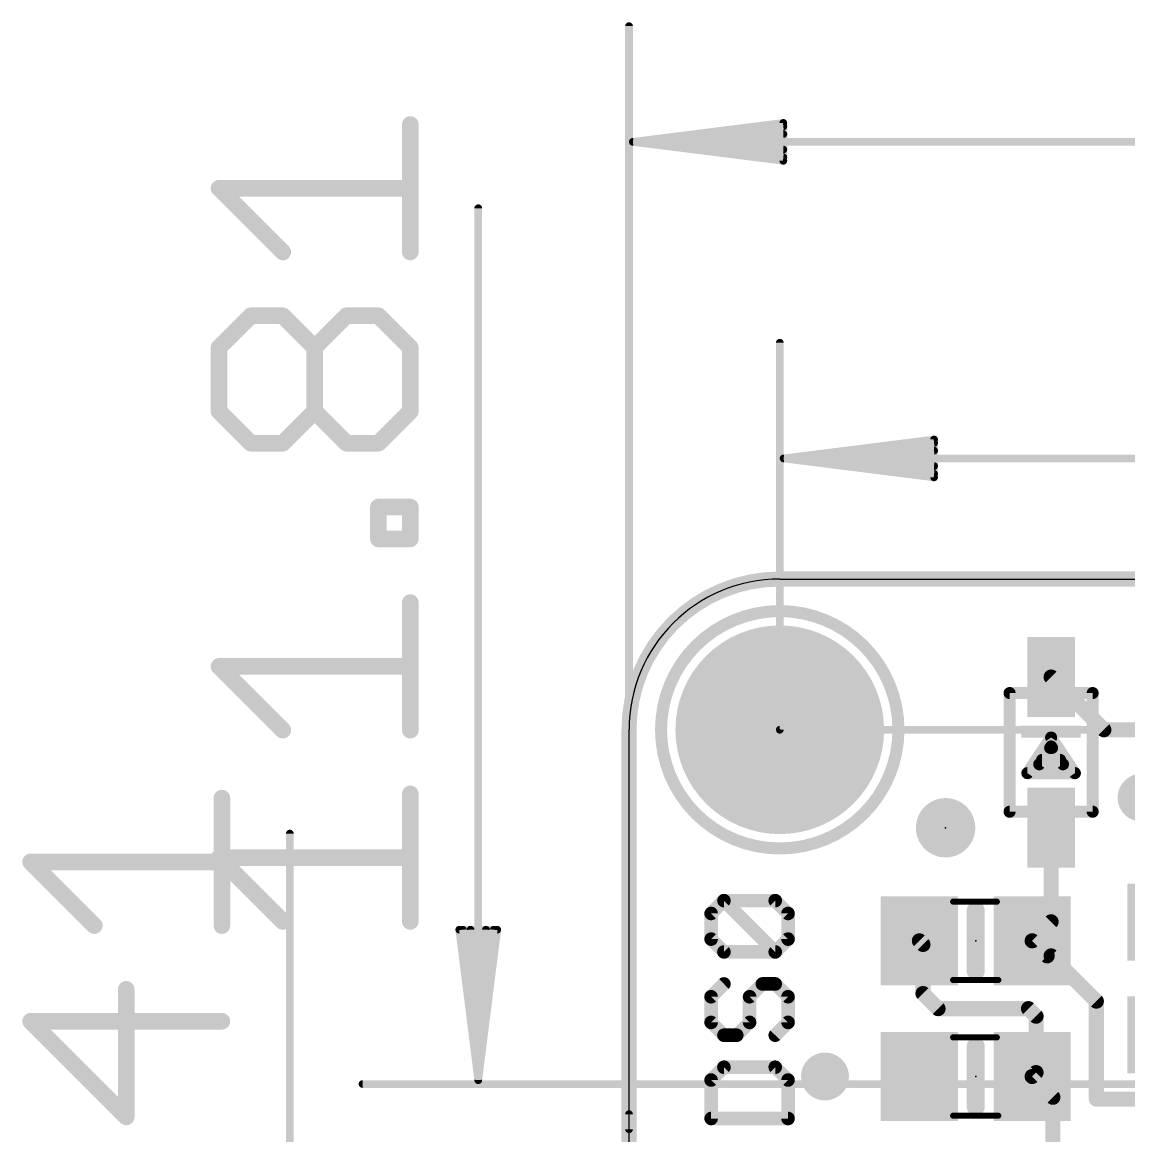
# Model space of a CAD drawing. Extents: x -10.2 to 45.7, y -9.3 to 34.1.
# Drawn here: x -10.22 to 8.42, y 10.94 to 29.7 of the extents above; entities that cross this region are included whole.
import ezdxf

# ---------------------------------------------------------------- set-up
doc = ezdxf.new("R2010")
doc.units = 0
for name, color, linetype in [('1', 12, 'CONTINUOUS'), ('16', 132, 'CONTINUOUS'), ('17', 110, 'CONTINUOUS'), ('18', 110, 'CONTINUOUS'), ('20', 53, 'CONTINUOUS'), ('21', 40, 'CONTINUOUS'), ('23', 53, 'CONTINUOUS'), ('47', 253, 'CONTINUOUS'), ('51', 253, 'CONTINUOUS')]:
    doc.layers.add(name, color=color, linetype=linetype)

# ---------------------------------------------------------------- blocks, each defined once
blk = doc.blocks.new('RECT')
blk.add_solid([(-0.5, -0.5), (0.5, -0.5), (-0.5, 0.5), (0.5, 0.5)])
blk = doc.blocks.new('PIE')
at = {"const_width": 0.5}
blk.add_lwpolyline([(0, -0.25, 1), (0, 0.25, 1), (0, -0.25)], format="xyb", dxfattribs=at)
blk = doc.blocks.new('ROUNDP')
at = {"const_width": 0.5}
blk.add_lwpolyline([(0, -0.25, 1), (0, 0.25, 1), (0, -0.25)], format="xyb", dxfattribs=at)
blk = doc.blocks.new('ROUNDV')
at = {"const_width": 0.5}
blk.add_lwpolyline([(0, -0.25, 1), (0, 0.25, 1), (0, -0.25)], format="xyb", dxfattribs=at)

msp = doc.modelspace()

# ---------------------------------------------------------------- linework, layer by layer
at = {"layer": '1'}
for points, const_width in [([(2.54, 20.32, 0.4142), (0, 17.78)], 0.254), ([(2.54, 20.3835, 1), (2.54, 20.2565)], 0.127), ([(2.54, 20.2565, 1), (2.54, 20.3835)], 0.127), ([(7.1569, 18.7139, 1), (7.0671, 18.6241)], 0.127), ([(0.0635, 17.78, 1), (-0.0635, 17.78)], 0.127), ([(-0.0635, 17.78, 1), (0.0635, 17.78)], 0.127), ([(8.001, 17.8435, 1), (8.001, 17.7165)], 0.127), ([(7.9561, 17.7351, 1), (8.0459, 17.8249)], 0.127), ([(7.1755, 16.129, 1), (7.0485, 16.129)], 0.127), ([(7.1569, 14.4991, 1), (7.0671, 14.5889)], 0.127), ([(7.0485, 14.544, 1), (7.1755, 14.544)], 0.127), ([(4.9369, 14.2689, 1), (4.8471, 14.1791)], 0.127), ([(5.0165, 14.163, 1), (4.8895, 14.163)], 0.127), ([(4.9081, 14.1181, 1), (4.9979, 14.2079)], 0.127), ([(6.8369, 14.2689, 1), (6.7471, 14.1791)], 0.127), ([(6.7471, 14.2689, 1), (6.8369, 14.1791)], 0.127), ([(7.046, 14.0335, 1), (7.046, 13.9065)], 0.127), ([(7.0011, 13.9251, 1), (7.0909, 14.0149)], 0.127), ([(7.1569, 14.0149, 1), (7.0671, 13.9251)], 0.127), ([(7.112, 13.9065, 1), (7.112, 14.0335)], 0.127), ([(4.9979, 13.3799, 1), (4.9081, 13.2901)], 0.127), ([(4.8895, 13.335, 1), (5.0165, 13.335)], 0.127), ([(7.9375, 13.208, 1), (7.8105, 13.208)], 0.127), ([(5.207, 13.1445, 1), (5.207, 13.0175)], 0.127), ([(5.1621, 13.0361, 1), (5.2519, 13.1259)], 0.127), ([(6.7759, 13.1259, 1), (6.6861, 13.0361)], 0.127), ([(6.731, 13.0175, 1), (6.731, 13.1445)], 0.127), ([(7.8291, 13.1631, 1), (7.9189, 13.2529)], 0.127), ([(6.9215, 12.954, 1), (6.7945, 12.954)], 0.127), ([(6.8131, 12.9091, 1), (6.9029, 12.9989)], 0.127), ([(6.8369, 11.9829, 1), (6.7471, 11.8931)], 0.127), ([(6.7471, 11.9829, 1), (6.8369, 11.8931)], 0.127), ([(6.7945, 12.004, 1), (6.9215, 12.004)], 0.127), ([(6.9029, 11.9591, 1), (6.8131, 12.0489)], 0.127), ([(7.2056, 11.5879, 1), (7.0786, 11.5879)], 0.127), ([(7.0972, 11.543, 1), (7.187, 11.6328)], 0.127), ([(7.874, 11.6205, 1), (7.874, 11.4935)], 0.127), ([(7.8105, 11.557, 1), (7.9375, 11.557)], 0.127)]:
    msp.add_lwpolyline(points, format="xyb", dxfattribs=dict(at, const_width=const_width))
at = {"layer": '1', "const_width": 0.254}
for points in [[(2.54, 20.32), (30.48, 20.32)], [(8.001, 17.78), (7.112, 18.669)], [(0, 2.54), (0, 17.78)], [(11.43, 17.78), (8.001, 17.78)], [(7.112, 16.129), (7.112, 14.544)], [(7.112, 14.544), (6.792, 14.224)], [(4.953, 14.163), (4.892, 14.224)], [(4.953, 13.335), (4.953, 14.163)], [(6.792, 14.224), (7.046, 13.97)], [(7.046, 13.97), (7.112, 13.97)], [(7.112, 13.97), (7.874, 13.208)], [(5.207, 13.081), (4.953, 13.335)], [(7.874, 13.208), (7.874, 11.557)], [(6.731, 13.081), (5.207, 13.081)], [(6.858, 12.954), (6.731, 13.081)], [(6.858, 12.004), (6.858, 12.954)], [(6.858, 12.004), (6.792, 11.938)], [(7.1421, 11.5879), (6.792, 11.938)], [(7.1421, 10.094), (7.1421, 11.5879)], [(10.414, 11.557), (7.874, 11.557)]]:
    msp.add_lwpolyline(points, dxfattribs=at)
at = {"layer": '16'}
for points, const_width in [([(2.54, 20.32, 0.4142), (0, 17.78)], 0.254), ([(2.54, 20.3835, 1), (2.54, 20.2565)], 0.127), ([(2.54, 20.2565, 1), (2.54, 20.3835)], 0.127), ([(0.0635, 17.78, 1), (-0.0635, 17.78)], 0.127), ([(-0.0635, 17.78, 1), (0.0635, 17.78)], 0.127)]:
    msp.add_lwpolyline(points, format="xyb", dxfattribs=dict(at, const_width=const_width))
at = {"layer": '16', "const_width": 0.254}
for points in [[(2.54, 20.32), (30.48, 20.32)], [(0, 2.54), (0, 17.78)]]:
    msp.add_lwpolyline(points, dxfattribs=at)
at = {"layer": '20'}
for p, q in [((2.54, 20.32), (30.48, 20.32)), ((0, 2.54), (0, 17.78))]:
    msp.add_line(p, q, dxfattribs=at)
msp.add_arc((2.54, 17.78), 2.54, 90, 180, dxfattribs=at)
at = {"layer": '21'}
for points, const_width in [([(2.54, 15.78, 1), (2.54, 19.78, 1), (2.54, 15.78)], 0.2032), ([(6.4628, 18.399, 1), (6.3612, 18.399)], 0.1016), ([(7.8628, 18.399, 1), (7.7612, 18.399)], 0.1016), ([(7.1543, 17.6772, 1), (7.0697, 17.6208)], 0.1016), ([(7.1543, 17.6208, 1), (7.0697, 17.6772)], 0.1016), ([(7.0961, 17.526, 1), (7.0961, 17.4244)], 0.1016), ([(7.1543, 17.5272, 1), (7.0697, 17.4708)], 0.1016), ([(7.1543, 17.4708, 1), (7.0697, 17.5272)], 0.1016), ([(7.1279, 17.4244, 1), (7.1279, 17.526)], 0.1016), ([(6.912, 17.2498, 1), (6.912, 17.1482)], 0.1016), ([(6.8697, 17.2272, 1), (6.9543, 17.1708)], 0.1016), ([(6.9607, 17.3228, 1), (6.9607, 17.2212)], 0.1016), ([(7.2633, 17.2212, 1), (7.2633, 17.3228)], 0.1016), ([(7.2697, 17.1708, 1), (7.3543, 17.2272)], 0.1016), ([(7.312, 17.1482, 1), (7.312, 17.2498)], 0.1016), ([(6.712, 17.0998, 1), (6.712, 16.9982)], 0.1016), ([(6.6697, 17.0772, 1), (6.7543, 17.0208)], 0.1016), ([(7.4697, 17.0208, 1), (7.5543, 17.0772)], 0.1016), ([(7.512, 16.9982, 1), (7.512, 17.0998)], 0.1016), ([(6.3612, 16.399, 1), (6.4628, 16.399)], 0.1016), ([(7.7612, 16.399, 1), (7.8628, 16.399)], 0.1016), ([(1.5993, 14.958, 1), (1.5993, 14.8437)], 0.1143), ([(1.6397, 14.9412, 1), (1.5589, 14.8604)], 0.1143), ([(1.6397, 14.8604, 1), (1.5589, 14.9412)], 0.1143), ([(2.504, 14.9412, 1), (2.4232, 14.8604)], 0.1143), ([(2.4636, 14.8437, 1), (2.4636, 14.958)], 0.1143), ([(5.9182, 14.732, 1), (5.7658, 14.732)], 0.1524), ([(1.4403, 14.6847, 1), (1.326, 14.6847)], 0.1143), ([(1.3428, 14.7252, 1), (1.4236, 14.6443)], 0.1143), ([(2.7369, 14.6847, 1), (2.6225, 14.6847)], 0.1143), ([(2.6393, 14.6443, 1), (2.7201, 14.7252)], 0.1143), ([(1.4236, 14.293, 1), (1.3428, 14.2122)], 0.1143), ([(1.326, 14.2526, 1), (1.4403, 14.2526)], 0.1143), ([(2.6225, 14.2526, 1), (2.7369, 14.2526)], 0.1143), ([(2.7201, 14.2122, 1), (2.6393, 14.293)], 0.1143), ([(1.5993, 14.0936, 1), (1.5993, 13.9793)], 0.1143), ([(1.5589, 13.9961, 1), (1.6397, 14.0769)], 0.1143), ([(2.4232, 14.0769, 1), (2.504, 13.9961)], 0.1143), ([(2.4232, 13.9961, 1), (2.504, 14.0769)], 0.1143), ([(2.4636, 13.9793, 1), (2.4636, 14.0936)], 0.1143), ([(5.7658, 13.716, 1), (5.9182, 13.716)], 0.1524), ([(1.6397, 13.4571, 1), (1.5589, 13.538)], 0.1143), ([(2.2475, 13.5547, 1), (2.2475, 13.4404)], 0.1143), ([(2.2879, 13.4571, 1), (2.2071, 13.538)], 0.1143), ([(2.504, 13.538, 1), (2.4232, 13.4571)], 0.1143), ([(2.4636, 13.4404, 1), (2.4636, 13.5547)], 0.1143), ([(1.4403, 13.2815, 1), (1.326, 13.2815)], 0.1143), ([(1.3428, 13.3219, 1), (1.4236, 13.2411)], 0.1143), ([(2.0886, 13.2815, 1), (1.9743, 13.2815)], 0.1143), ([(1.991, 13.3219, 1), (2.0719, 13.2411)], 0.1143), ([(2.7369, 13.2815, 1), (2.6225, 13.2815)], 0.1143), ([(2.6393, 13.2411, 1), (2.7201, 13.3219)], 0.1143), ([(1.4236, 12.8897, 1), (1.3428, 12.8089)], 0.1143), ([(2.0719, 12.8089, 1), (1.991, 12.8897)], 0.1143), ([(2.7201, 12.8089, 1), (2.6393, 12.8897)], 0.1143), ([(1.326, 12.8493, 1), (1.4403, 12.8493)], 0.1143), ([(1.9743, 12.8493, 1), (2.0886, 12.8493)], 0.1143), ([(2.6225, 12.8493, 1), (2.7369, 12.8493)], 0.1143), ([(1.5993, 12.6904, 1), (1.5993, 12.5761)], 0.1143), ([(1.5589, 12.5928, 1), (1.6397, 12.6736)], 0.1143), ([(1.775, 12.6736, 1), (1.8558, 12.5928)], 0.1143), ([(1.8154, 12.5761, 1), (1.8154, 12.6904)], 0.1143), ([(2.4232, 12.6736, 1), (2.504, 12.5928)], 0.1143), ([(5.9182, 12.446, 1), (5.7658, 12.446)], 0.1524), ([(1.5993, 12.1514, 1), (1.5993, 12.0371)], 0.1143), ([(1.6397, 12.0539, 1), (1.5589, 12.1347)], 0.1143), ([(2.504, 12.1347, 1), (2.4232, 12.0539)], 0.1143), ([(2.4636, 12.0371, 1), (2.4636, 12.1514)], 0.1143), ([(1.4403, 11.8782, 1), (1.326, 11.8782)], 0.1143), ([(1.3428, 11.9186, 1), (1.4236, 11.8378)], 0.1143), ([(2.7369, 11.8782, 1), (2.6225, 11.8782)], 0.1143), ([(2.6393, 11.8378, 1), (2.7201, 11.9186)], 0.1143), ([(5.7658, 11.43, 1), (5.9182, 11.43)], 0.1524), ([(1.3832, 11.2871, 1), (1.3832, 11.1728)], 0.1143), ([(1.326, 11.2299, 1), (1.4403, 11.2299)], 0.1143), ([(2.6225, 11.2299, 1), (2.7369, 11.2299)], 0.1143), ([(2.6797, 11.1728, 1), (2.6797, 11.2871)], 0.1143)]:
    msp.add_lwpolyline(points, format="xyb", dxfattribs=dict(at, const_width=const_width))
for points, const_width in [([(6.412, 16.399), (6.412, 18.399)], 0.2032), ([(7.812, 18.399), (7.812, 16.399)], 0.2032), ([(6.712, 17.049), (7.112, 17.649)], 0.2032), ([(7.112, 17.649), (7.512, 17.049)], 0.2032), ([(6.912, 17.199), (7.112, 17.499)], 0.2032), ([(7.0961, 17.4752), (7.1279, 17.4752)], 0.2032), ([(7.112, 17.499), (7.312, 17.199)], 0.2032), ([(7.312, 17.199), (6.912, 17.199)], 0.2032), ([(6.9607, 17.272), (7.2633, 17.272)], 0.2032), ([(7.512, 17.049), (6.712, 17.049)], 0.2032), ([(1.3832, 14.6847), (1.5993, 14.9008)], 0.2286), ([(1.5993, 14.9008), (2.4636, 14.9008)], 0.2286), ([(2.4636, 14.0365), (1.5993, 14.9008)], 0.2286), ([(2.4636, 14.9008), (2.6797, 14.6847)], 0.2286), ([(5.842, 13.716), (5.842, 14.732)], 0.3048), ([(1.3832, 14.2526), (1.3832, 14.6847)], 0.2286), ([(2.6797, 14.6847), (2.6797, 14.2526)], 0.2286), ([(1.5993, 14.0365), (1.3832, 14.2526)], 0.2286), ([(2.6797, 14.2526), (2.4636, 14.0365)], 0.2286), ([(2.4636, 14.0365), (1.5993, 14.0365)], 0.2286), ([(1.5993, 13.4976), (1.3832, 13.2815)], 0.2286), ([(2.0314, 13.2815), (2.2475, 13.4976)], 0.2286), ([(2.2475, 13.4976), (2.4636, 13.4976)], 0.2286), ([(2.4636, 13.4976), (2.6797, 13.2815)], 0.2286), ([(1.3832, 13.2815), (1.3832, 12.8493)], 0.2286), ([(2.0314, 12.8493), (2.0314, 13.2815)], 0.2286), ([(2.6797, 13.2815), (2.6797, 12.8493)], 0.2286), ([(1.3832, 12.8493), (1.5993, 12.6332)], 0.2286), ([(1.8154, 12.6332), (2.0314, 12.8493)], 0.2286), ([(2.6797, 12.8493), (2.4636, 12.6332)], 0.2286), ([(1.5993, 12.6332), (1.8154, 12.6332)], 0.2286), ([(5.842, 11.43), (5.842, 12.446)], 0.3048), ([(1.5993, 12.0943), (1.3832, 11.8782)], 0.2286), ([(2.4636, 12.0943), (1.5993, 12.0943)], 0.2286), ([(2.6797, 11.8782), (2.4636, 12.0943)], 0.2286), ([(1.3832, 11.8782), (1.3832, 11.2299)], 0.2286), ([(2.6797, 11.2299), (2.6797, 11.8782)], 0.2286), ([(1.3832, 11.2299), (2.6797, 11.2299)], 0.2286)]:
    msp.add_lwpolyline(points, dxfattribs=dict(at, const_width=const_width))
at = {"layer": '23'}
for p in [(2.54, 17.78), (7.112, 17.399), (5.334, 16.129), (5.842, 14.224), (5.842, 11.938)]:
    msp.add_point(p, dxfattribs=at)
at = {"layer": '47'}
for points, const_width in [([(0, 11.049), (0, 29.636)], 0.13), ([(-3.6847, 25.8303), (-3.6847, 27.9792)], 0.2794), ([(0.065, 27.686), (2.6, 28.0052)], 0.13), ([(0.065, 27.686), (2.6, 27.946)], 0.13), ([(2.6, 28.0052), (2.6, 27.3668)], 0.13), ([(0.065, 27.686), (2.6, 27.816)], 0.13), ([(0.065, 27.686), (32.955, 27.686)], 0.13), ([(2.6, 27.3668), (0.065, 27.686)], 0.13), ([(2.6, 27.556), (0.065, 27.686)], 0.13), ([(2.6, 27.426), (0.065, 27.686)], 0.13), ([(-5.8336, 25.8303), (-6.9081, 26.9048)], 0.2794), ([(-6.9081, 26.9048), (-3.6847, 26.9048)], 0.2794), ([(-2.54, 11.876), (-2.54, 26.568)], 0.13), ([(-6.9081, 24.2193), (-6.3708, 24.7565)], 0.2794), ([(-6.3708, 24.7565), (-5.8336, 24.7565)], 0.2794), ([(-5.8336, 24.7565), (-5.2964, 24.2193)], 0.2794), ([(-5.2964, 24.2193), (-4.7591, 24.7565)], 0.2794), ([(-4.7591, 24.7565), (-4.2219, 24.7565)], 0.2794), ([(-4.2219, 24.7565), (-3.6847, 24.2193)], 0.2794), ([(-6.9081, 23.1448), (-6.9081, 24.2193)], 0.2794), ([(-5.2964, 23.1448), (-5.2964, 24.2193)], 0.2794), ([(-3.6847, 24.2193), (-3.6847, 23.1448)], 0.2794), ([(2.54, 17.78), (2.54, 24.302)], 0.13), ([(-6.3708, 22.6076), (-6.9081, 23.1448)], 0.2794), ([(-5.2964, 23.1448), (-5.8336, 22.6076)], 0.2794), ([(-4.7591, 22.6076), (-5.2964, 23.1448)], 0.2794), ([(-3.6847, 23.1448), (-4.2219, 22.6076)], 0.2794), ([(-5.8336, 22.6076), (-6.3708, 22.6076)], 0.2794), ([(-4.2219, 22.6076), (-4.7591, 22.6076)], 0.2794), ([(2.605, 22.352), (5.14, 22.6712)], 0.13), ([(5.14, 22.6712), (5.14, 22.0328)], 0.13), ([(2.605, 22.352), (5.14, 22.612)], 0.13), ([(2.605, 22.352), (5.14, 22.482)], 0.13), ([(2.605, 22.352), (30.415, 22.352)], 0.13), ([(5.14, 22.0328), (2.605, 22.352)], 0.13), ([(5.14, 22.222), (2.605, 22.352)], 0.13), ([(5.14, 22.092), (2.605, 22.352)], 0.13), ([(-4.2219, 20.9962), (-4.2219, 21.5334)], 0.2794), ([(-4.2219, 21.5334), (-3.6847, 21.5334)], 0.2794), ([(-3.6847, 21.5334), (-3.6847, 20.9962)], 0.2794), ([(-3.6847, 20.9962), (-4.2219, 20.9962)], 0.2794), ([(-3.6847, 17.7735), (-3.6847, 19.9224)], 0.2794), ([(-5.8336, 17.7735), (-6.9081, 18.8479)], 0.2794), ([(-6.9081, 18.8479), (-3.6847, 18.8479)], 0.2794), ([(2.54, 17.78), (40.177, 17.78)], 0.13), ([(-6.8597, 14.4796), (-6.8597, 16.6285)], 0.2794), ([(-3.6847, 14.5507), (-3.6847, 16.6996)], 0.2794), ([(-5.715, 3.748), (-5.715, 16.0301)], 0.13), ([(-5.8336, 14.5507), (-6.9081, 15.6252)], 0.2794), ([(-6.9081, 15.6252), (-3.6847, 15.6252)], 0.2794), ([(-9.0086, 14.4796), (-10.0831, 15.554)], 0.2794), ([(-10.0831, 15.554), (-6.8597, 15.554)], 0.2794), ([(-2.54, 11.876), (-2.8592, 14.411)], 0.13), ([(-2.8592, 14.411), (-2.2208, 14.411)], 0.13), ([(-2.54, 11.876), (-2.8, 14.411)], 0.13), ([(-2.54, 11.876), (-2.67, 14.411)], 0.13), ([(-2.2208, 14.411), (-2.54, 11.876)], 0.13), ([(-2.41, 14.411), (-2.54, 11.876)], 0.13), ([(-2.28, 14.411), (-2.54, 11.876)], 0.13), ([(-8.4714, 11.2568), (-8.4714, 13.4057)], 0.2794), ([(-6.8597, 12.8685), (-10.0831, 12.8685)], 0.2794), ([(-10.0831, 12.8685), (-8.4714, 11.2568)], 0.2794), ([(16.51, 11.811), (-4.49, 11.811)], 0.13), ([(0, 11.303), (0, -9.189)], 0.13)]:
    msp.add_lwpolyline(points, dxfattribs=dict(at, const_width=const_width))
for points, const_width in [([(0.0325, 29.636, 1), (-0.0325, 29.636)], 0.065), ([(-3.6149, 27.9792, 1), (-3.7546, 27.9792)], 0.1397), ([(2.6325, 28.0052, 1), (2.5675, 28.0052)], 0.065), ([(2.6041, 27.973, 1), (2.5959, 28.0375)], 0.065), ([(2.6033, 27.9137, 1), (2.5967, 27.9783)], 0.065), ([(2.6017, 27.7835, 1), (2.5983, 27.8485)], 0.065), ([(0.065, 27.7185, 1), (0.065, 27.6535)], 0.065), ([(0.0691, 27.7182, 1), (0.0609, 27.6538)], 0.065), ([(0.0633, 27.7185, 1), (0.0667, 27.6535)], 0.065), ([(0.0667, 27.7185, 1), (0.0633, 27.6535)], 0.065), ([(0.0683, 27.7183, 1), (0.0617, 27.6537)], 0.065), ([(0.0617, 27.7183, 1), (0.0683, 27.6537)], 0.065), ([(0.0609, 27.7182, 1), (0.0691, 27.6538)], 0.065), ([(2.5983, 27.5235, 1), (2.6017, 27.5885)], 0.065), ([(2.5675, 27.3668, 1), (2.6325, 27.3668)], 0.065), ([(2.5959, 27.3345, 1), (2.6041, 27.399)], 0.065), ([(2.5967, 27.3937, 1), (2.6033, 27.4583)], 0.065), ([(-6.9081, 26.9746, 1), (-6.9081, 26.8349)], 0.1397), ([(-6.8587, 26.9542, 1), (-6.9574, 26.8554)], 0.1397), ([(-3.6847, 26.8349, 1), (-3.6847, 26.9746)], 0.1397), ([(-2.5075, 26.568, 1), (-2.5725, 26.568)], 0.065), ([(-5.883, 25.7809, 1), (-5.7842, 25.8797)], 0.1397), ([(-3.7546, 25.8303, 1), (-3.6149, 25.8303)], 0.1397), ([(-6.3708, 24.8263, 1), (-6.3708, 24.6866)], 0.1397), ([(-6.3214, 24.7071, 1), (-6.4202, 24.8059)], 0.1397), ([(-5.7842, 24.8059, 1), (-5.883, 24.7071)], 0.1397), ([(-5.8336, 24.6866, 1), (-5.8336, 24.8263)], 0.1397), ([(-4.7591, 24.8263, 1), (-4.7591, 24.6866)], 0.1397), ([(-4.7098, 24.7071, 1), (-4.8085, 24.8059)], 0.1397), ([(-4.1725, 24.8059, 1), (-4.2713, 24.7071)], 0.1397), ([(-4.2219, 24.6866, 1), (-4.2219, 24.8263)], 0.1397), ([(-6.8382, 24.2193, 1), (-6.9779, 24.2193)], 0.1397), ([(-6.9574, 24.2686, 1), (-6.8587, 24.1699)], 0.1397), ([(-5.2265, 24.2193, 1), (-5.3662, 24.2193)], 0.1397), ([(-5.3458, 24.2686, 1), (-5.247, 24.1699)], 0.1397), ([(-5.3458, 24.1699, 1), (-5.247, 24.2686)], 0.1397), ([(-3.6149, 24.2193, 1), (-3.7546, 24.2193)], 0.1397), ([(-3.7341, 24.1699, 1), (-3.6353, 24.2686)], 0.1397), ([(2.5725, 24.302, 1), (2.5075, 24.302)], 0.065), ([(-6.8587, 23.1942, 1), (-6.9574, 23.0954)], 0.1397), ([(-5.247, 23.1942, 1), (-5.3458, 23.0954)], 0.1397), ([(-5.247, 23.0954, 1), (-5.3458, 23.1942)], 0.1397), ([(-3.6353, 23.0954, 1), (-3.7341, 23.1942)], 0.1397), ([(-6.9779, 23.1448, 1), (-6.8382, 23.1448)], 0.1397), ([(-5.3662, 23.1448, 1), (-5.2265, 23.1448)], 0.1397), ([(-3.7546, 23.1448, 1), (-3.6149, 23.1448)], 0.1397), ([(-6.3708, 22.6774, 1), (-6.3708, 22.5377)], 0.1397), ([(-6.4202, 22.5582, 1), (-6.3214, 22.657)], 0.1397), ([(-5.883, 22.657, 1), (-5.7842, 22.5582)], 0.1397), ([(-5.8336, 22.5377, 1), (-5.8336, 22.6774)], 0.1397), ([(-4.7591, 22.6774, 1), (-4.7591, 22.5377)], 0.1397), ([(-4.8085, 22.5582, 1), (-4.7098, 22.657)], 0.1397), ([(-4.2713, 22.657, 1), (-4.1725, 22.5582)], 0.1397), ([(-4.2219, 22.5377, 1), (-4.2219, 22.6774)], 0.1397), ([(5.1725, 22.6712, 1), (5.1075, 22.6712)], 0.065), ([(5.1441, 22.639, 1), (5.1359, 22.7035)], 0.065), ([(5.1433, 22.5797, 1), (5.1367, 22.6443)], 0.065), ([(5.1417, 22.4495, 1), (5.1383, 22.5145)], 0.065), ([(2.605, 22.3845, 1), (2.605, 22.3195)], 0.065), ([(2.6091, 22.3842, 1), (2.6009, 22.3198)], 0.065), ([(2.6033, 22.3845, 1), (2.6067, 22.3195)], 0.065), ([(2.6067, 22.3845, 1), (2.6033, 22.3195)], 0.065), ([(2.6083, 22.3843, 1), (2.6017, 22.3197)], 0.065), ([(2.6017, 22.3843, 1), (2.6083, 22.3197)], 0.065), ([(2.6009, 22.3842, 1), (2.6091, 22.3198)], 0.065), ([(5.1367, 22.0597, 1), (5.1433, 22.1243)], 0.065), ([(5.1383, 22.1895, 1), (5.1417, 22.2545)], 0.065), ([(5.1075, 22.0328, 1), (5.1725, 22.0328)], 0.065), ([(5.1359, 22.0005, 1), (5.1441, 22.065)], 0.065), ([(-4.1521, 21.5334, 1), (-4.2918, 21.5334)], 0.1397), ([(-4.2219, 21.6033, 1), (-4.2219, 21.4636)], 0.1397), ([(-3.6149, 21.5334, 1), (-3.7546, 21.5334)], 0.1397), ([(-3.6847, 21.4636, 1), (-3.6847, 21.6033)], 0.1397), ([(-4.2918, 20.9962, 1), (-4.1521, 20.9962)], 0.1397), ([(-4.2219, 21.0661, 1), (-4.2219, 20.9264)], 0.1397), ([(-3.7546, 20.9962, 1), (-3.6149, 20.9962)], 0.1397), ([(-3.6847, 20.9264, 1), (-3.6847, 21.0661)], 0.1397), ([(-3.6149, 19.9224, 1), (-3.7546, 19.9224)], 0.1397), ([(-6.9081, 18.9178, 1), (-6.9081, 18.7781)], 0.1397), ([(-6.8587, 18.8973, 1), (-6.9574, 18.7985)], 0.1397), ([(-3.6847, 18.7781, 1), (-3.6847, 18.9178)], 0.1397), ([(-5.883, 17.7241, 1), (-5.7842, 17.8228)], 0.1397), ([(-3.7546, 17.7735, 1), (-3.6149, 17.7735)], 0.1397), ([(2.54, 17.8125, 1), (2.54, 17.7475)], 0.065), ([(2.5075, 17.78, 1), (2.5725, 17.78)], 0.065), ([(-6.7899, 16.6285, 1), (-6.9295, 16.6285)], 0.1397), ([(-3.6149, 16.6996, 1), (-3.7546, 16.6996)], 0.1397), ([(-5.6825, 16.0301, 1), (-5.7475, 16.0301)], 0.065), ([(-6.9081, 15.695, 1), (-6.9081, 15.5553)], 0.1397), ([(-6.8587, 15.6745, 1), (-6.9574, 15.5758)], 0.1397), ([(-3.6847, 15.5553, 1), (-3.6847, 15.695)], 0.1397), ([(-10.0831, 15.6239, 1), (-10.0831, 15.4842)], 0.1397), ([(-10.0337, 15.6034, 1), (-10.1324, 15.5046)], 0.1397), ([(-6.8597, 15.4842, 1), (-6.8597, 15.6239)], 0.1397), ([(-5.883, 14.5013, 1), (-5.7842, 14.6001)], 0.1397), ([(-9.058, 14.4302, 1), (-8.9592, 14.529)], 0.1397), ([(-6.9295, 14.4796, 1), (-6.7899, 14.4796)], 0.1397), ([(-3.7546, 14.5507, 1), (-3.6149, 14.5507)], 0.1397), ([(-2.827, 14.4151, 1), (-2.8915, 14.4069)], 0.065), ([(-2.8592, 14.4435, 1), (-2.8592, 14.3785)], 0.065), ([(-2.7677, 14.4143, 1), (-2.8323, 14.4077)], 0.065), ([(-2.6375, 14.4127, 1), (-2.7025, 14.4093)], 0.065), ([(-2.3775, 14.4093, 1), (-2.4425, 14.4127)], 0.065), ([(-2.2477, 14.4077, 1), (-2.3123, 14.4143)], 0.065), ([(-2.1885, 14.4069, 1), (-2.253, 14.4151)], 0.065), ([(-2.2208, 14.3785, 1), (-2.2208, 14.4435)], 0.065), ([(-8.4015, 13.4057, 1), (-8.5412, 13.4057)], 0.1397), ([(-10.0831, 12.9384, 1), (-10.0831, 12.7987)], 0.1397), ([(-10.0337, 12.9179, 1), (-10.1324, 12.8191)], 0.1397), ([(-6.8597, 12.7987, 1), (-6.8597, 12.9384)], 0.1397), ([(-4.49, 11.8435, 1), (-4.49, 11.7785)], 0.065), ([(-2.5722, 11.8801, 1), (-2.5078, 11.8719)], 0.065), ([(-2.5723, 11.8793, 1), (-2.5077, 11.8727)], 0.065), ([(-2.5725, 11.8743, 1), (-2.5075, 11.8777)], 0.065), ([(-2.5725, 11.8777, 1), (-2.5075, 11.8743)], 0.065), ([(-2.5725, 11.876, 1), (-2.5075, 11.876)], 0.065), ([(-2.5723, 11.8727, 1), (-2.5077, 11.8793)], 0.065), ([(-2.5722, 11.8719, 1), (-2.5078, 11.8801)], 0.065), ([(-8.5412, 11.2568, 1), (-8.4015, 11.2568)], 0.1397), ([(-8.5208, 11.2074, 1), (-8.422, 11.3062)], 0.1397), ([(0.0325, 11.303, 1), (-0.0325, 11.303)], 0.065), ([(-0.0325, 11.049, 1), (0.0325, 11.049)], 0.065)]:
    msp.add_lwpolyline(points, format="xyb", dxfattribs=dict(at, const_width=const_width))
at = {"layer": '51'}
for points, const_width in [([(6.412, 18.399), (7.812, 18.399)], 0.2032), ([(7.812, 16.399), (6.412, 16.399)], 0.2032), ([(6.198, 14.884), (5.461, 14.884)], 0.1016), ([(6.223, 13.564), (5.461, 13.564)], 0.1016), ([(6.198, 12.598), (5.461, 12.598)], 0.1016), ([(6.223, 11.278), (5.461, 11.278)], 0.1016)]:
    msp.add_lwpolyline(points, dxfattribs=dict(at, const_width=const_width))
for points, const_width in [([(6.412, 18.4498, 1), (6.412, 18.3482)], 0.1016), ([(7.812, 18.3482, 1), (7.812, 18.4498)], 0.1016), ([(6.412, 16.4498, 1), (6.412, 16.3482)], 0.1016), ([(7.812, 16.3482, 1), (7.812, 16.4498)], 0.1016), ([(5.461, 14.9094, 1), (5.461, 14.8586)], 0.0508), ([(6.198, 14.8586, 1), (6.198, 14.9094)], 0.0508), ([(5.461, 13.5894, 1), (5.461, 13.5386)], 0.0508), ([(6.223, 13.5386, 1), (6.223, 13.5894)], 0.0508), ([(5.461, 12.6234, 1), (5.461, 12.5726)], 0.0508), ([(6.198, 12.5726, 1), (6.198, 12.6234)], 0.0508), ([(5.461, 11.3034, 1), (5.461, 11.2526)], 0.0508), ([(6.223, 11.2526, 1), (6.223, 11.3034)], 0.0508)]:
    msp.add_lwpolyline(points, format="xyb", dxfattribs=dict(at, const_width=const_width))

# ---------------------------------------------------------------- block references
at = {"layer": '1'}
for p, xscale, yscale, rotation in [((7.112, 18.669), 1.35, 0.8, 270), ((7.112, 16.129), 1.35, 0.8, 270), ((9.144, 14.539), 1.3, 1.5, 270), ((4.892, 14.224), 1.3, 1.5, 180), ((6.792, 14.224), 1.3, 1.5, 180), ((9.144, 12.639), 1.3, 1.5, 270), ((4.892, 11.938), 1.3, 1.5, 180), ((6.792, 11.938), 1.3, 1.5, 180)]:
    msp.add_blockref('RECT', p, dxfattribs=dict(at, xscale=xscale, yscale=yscale, rotation=rotation))
msp.add_blockref('PIE', (5.334, 16.129), dxfattribs=at)
at = {"layer": '17', "xscale": 3.516, "yscale": 3.516}
msp.add_blockref('ROUNDP', (2.54, 17.78), dxfattribs=at)
msp.add_blockref('ROUNDP', (2.54, 17.78), dxfattribs=at)
at = {"layer": '18', "xscale": 0.8064, "yscale": 0.8064}
for p in [(8.636, 16.637), (8.636, 16.637), (3.302, 11.938), (3.302, 11.938)]:
    msp.add_blockref('ROUNDV', p, dxfattribs=at)
at = {"layer": '21', "xscale": 0.2, "rotation": 270}
msp.add_blockref('RECT', (7.112, 17.749), dxfattribs=at)
at = {"layer": '51', "xscale": 0.7501, "yscale": 1.4501, "rotation": 180}
for p in [(5.1113, 14.2229), (6.5592, 14.2229), (5.1113, 11.9368), (6.5592, 11.9368)]:
    msp.add_blockref('RECT', p, dxfattribs=at)

doc.saveas('drawing.dxf')
